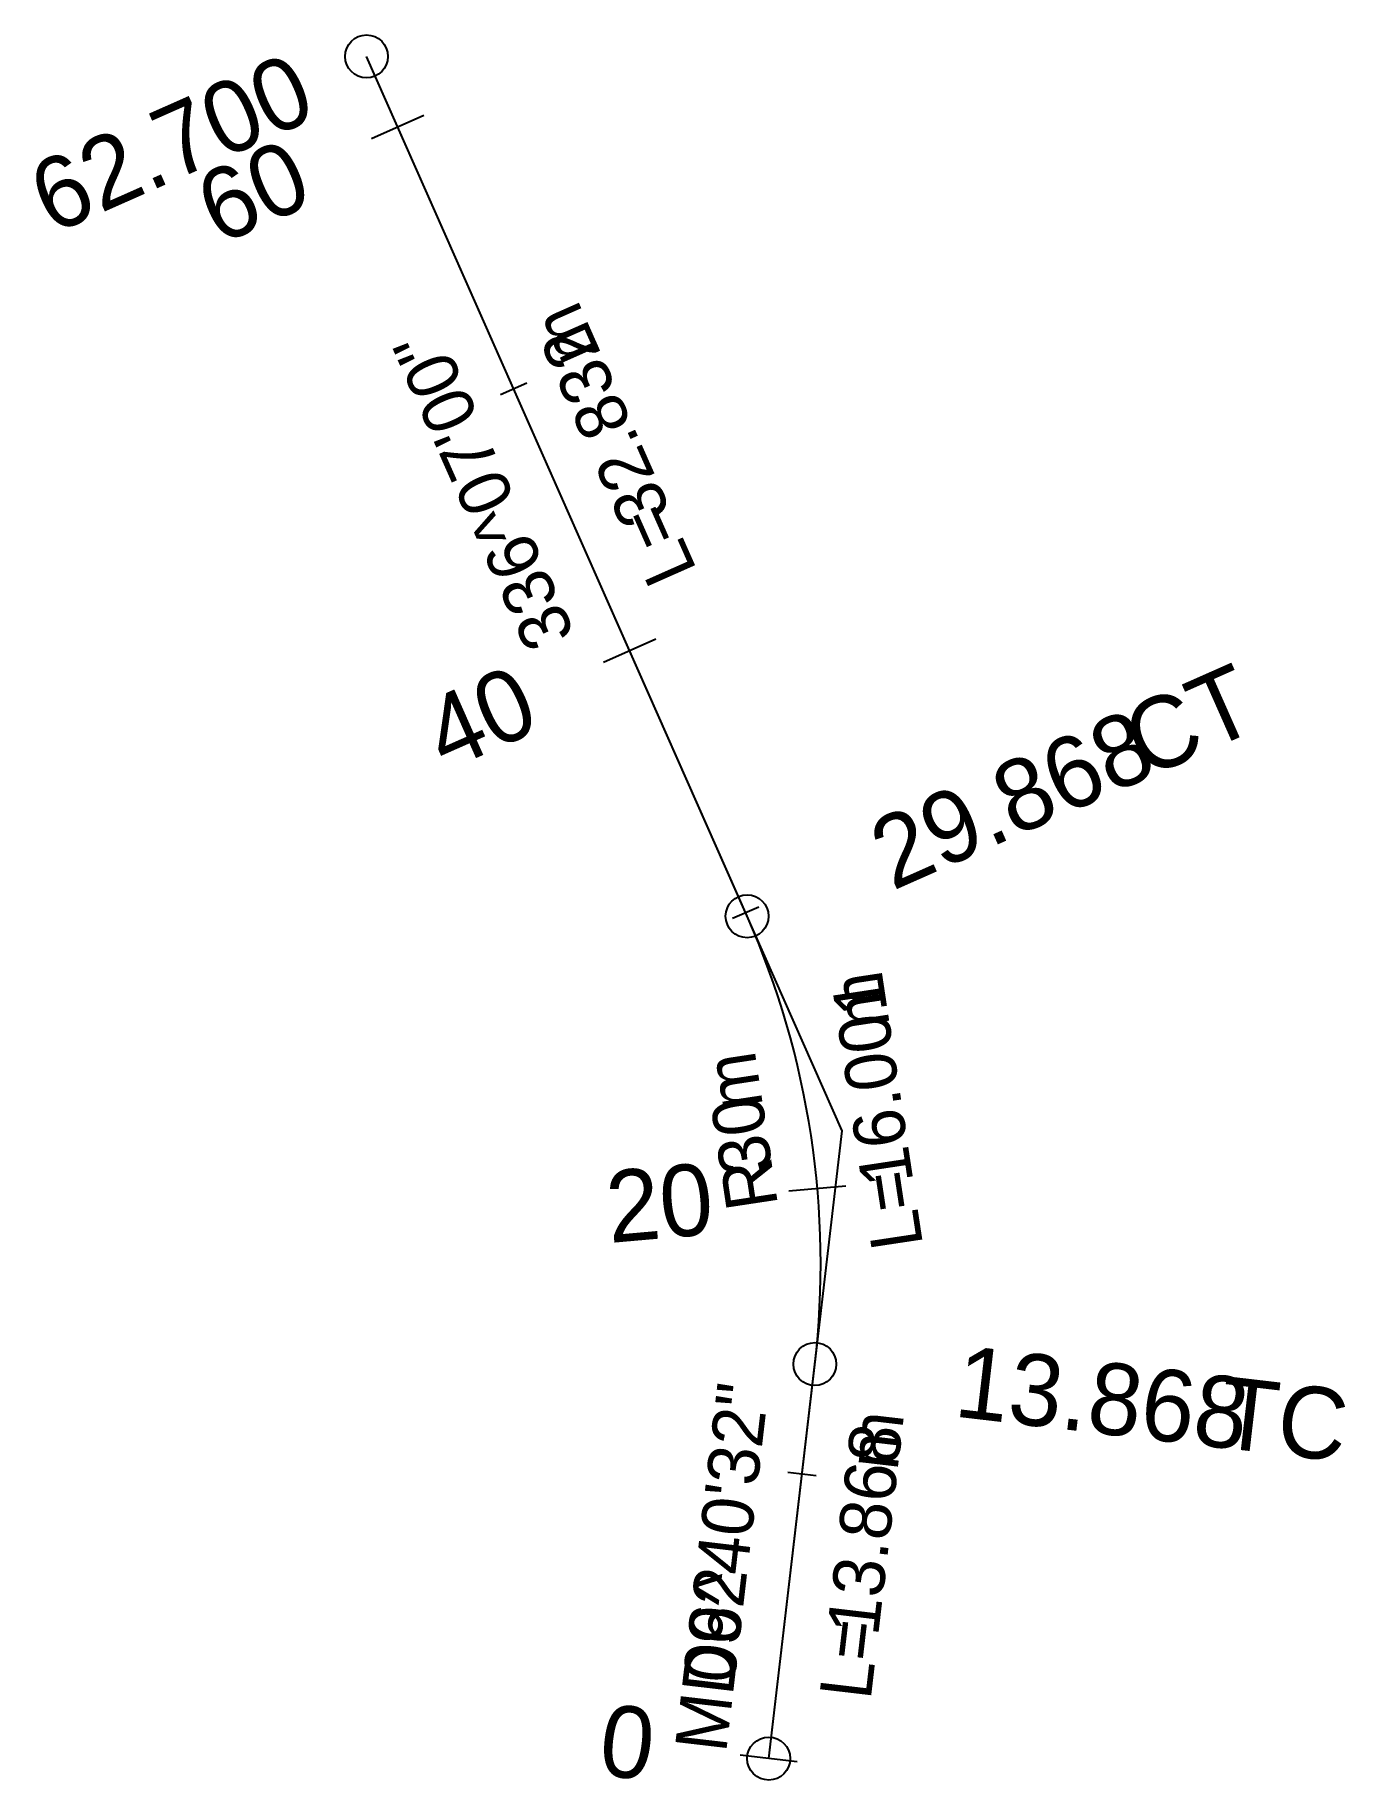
# Model space of a CAD drawing. Extents: x 268636 to 268681.7, y 5769642.1 to 5769703.
import ezdxf

# ---------------------------------------------------------------- set-up
doc = ezdxf.new("R2010")
doc.units = 0
for name, color, linetype in [('COMPONENT_EARTHWORKS_FILL', 7, 'Continuous'), ('COMPONENT_EARTHWORKS_VERGE', 7, 'Continuous'), ('COMPONENT_KERB_SM2', 7, 'Continuous'), ('CORRIDOR_GRAPHICS_TEMPLATE_INTERVAL', 7, 'Continuous'), ('CORRIDOR_TOP_MESH', 7, 'Continuous'), ('Default', 7, 'Continuous'), ('EARTHWORKS_BATTER_LINE', 7, 'Continuous'), ('EARTHWORKS_BATTER_TOE', 7, 'Continuous'), ('KERB_BACK', 7, 'Continuous'), ('KERB_LINE', 7, 'Continuous'), ('KERB_TOP', 7, 'Continuous'), ('SUBSURFACE_KERB', 7, 'Continuous')]:
    doc.layers.add(name, color=color, linetype=linetype)

msp = doc.modelspace()

# ---------------------------------------------------------------- linework, layer by layer
at = {"layer": 'COMPONENT_EARTHWORKS_VERGE'}
for centre in [(268647.538, 5769702.245), (268660.831, 5769672.225), (268663.196, 5769656.591), (268661.584, 5769642.818)]:
    msp.add_circle(centre, 0.75, dxfattribs=at)
at = {"layer": 'COMPONENT_KERB_SM2'}
for p, q in [((268653.137, 5769690.835), (268652.223, 5769690.43)), ((268661.235, 5769672.548), (268660.32, 5769672.143)), ((268663.243, 5769652.692), (268662.25, 5769652.808))]:
    msp.add_line(p, q, dxfattribs=at)
at = {"layer": 'CORRIDOR_GRAPHICS_TEMPLATE_INTERVAL'}
for p, q in [((268660.831, 5769672.225), (268647.538, 5769702.245)), ((268661.584, 5769642.818), (268663.196, 5769656.591))]:
    msp.add_line(p, q, dxfattribs=at)
msp.add_arc((268633.4, 5769660.079), 30, 353.3245, 23.88325, dxfattribs=at)
at = {"layer": 'Default'}
for p, q in [((268664.149, 5769664.731), (268647.538, 5769702.245)), ((268661.584, 5769642.818), (268664.149, 5769664.731))]:
    msp.add_line(p, q, dxfattribs=at)
msp.add_arc((268633.4, 5769660.079), 30, 353.3245, 23.88325, dxfattribs=at)
at = {"layer": 'EARTHWORKS_BATTER_TOE'}
for p, q in [((268649.545, 5769700.181), (268647.717, 5769699.372)), ((268657.643, 5769681.894), (268655.814, 5769681.084)), ((268664.28, 5769662.8), (268662.288, 5769662.624)), ((268662.577, 5769642.701), (268660.591, 5769642.934))]:
    msp.add_line(p, q, dxfattribs=at)

# ---------------------------------------------------------------- texts
at = {"layer": 'COMPONENT_EARTHWORKS_FILL'}
for s, p in [('m', (268661.389, 5769665.598)), ('30', (268661.725, 5769663.379)), ('R', (268661.914, 5769662.129))]:
    msp.add_text(s, height=1.8, rotation=98.60388, dxfattribs=at).set_placement(p)
at = {"layer": 'CORRIDOR_TOP_MESH'}
for s, rotation, p in [('CT', 23.88325, (268674.75, 5769677.021)), ('29.868', 23.88325, (268665.909, 5769673.106)), ('13.868', 353.3245, (268668.017, 5769654.768)), ('TC', 353.3245, (268677.214, 5769653.692))]:
    msp.add_text(s, height=2.5, rotation=rotation, dxfattribs=at).set_placement(p)
at = {"layer": 'EARTHWORKS_BATTER_LINE'}
for s, rotation, p in [('62.700', 23.88325, (268636.546, 5769696.011)), ('60', 23.88325, (268642.377, 5769695.64)), ('40', 23.88325, (268650.301, 5769677.276)), ('20', 5.0365, (268656.028, 5769660.818)), ('0', 353.3245, (268655.581, 5769642.262))]:
    msp.add_text(s, height=2.5, rotation=rotation, dxfattribs=at).set_placement(p)
at = {"layer": 'KERB_BACK'}
for s, p in [('16.001', (268666.642, 5769662.964)), ('m', (268665.817, 5769668.418)), ('L=', (268666.978, 5769660.745))]:
    msp.add_text(s, height=1.8, rotation=98.60388, dxfattribs=at).set_placement(p)
at = {"layer": 'KERB_LINE'}
for s, rotation, p in [('m', 113.88325, (268655.703, 5769691.957)), ('32.832', 113.88325, (268658.184, 5769686.352)), ('L=', 113.88325, (268659.093, 5769684.3)), ('m', 83.3245, (268666.08, 5769652.846)), ('13.868', 83.3245, (268665.403, 5769647.063)), ('L=', 83.3245, (268665.143, 5769644.834))]:
    msp.add_text(s, height=1.8, rotation=rotation, dxfattribs=at).set_placement(p)
at = {"layer": 'KERB_TOP'}
for s, rotation, p in [('336^07\'00"', 113.88325, (268654.838, 5769682.054)), ('06^40\'32"', 83.3245, (268660.376, 5769645.397))]:
    msp.add_text(s, height=1.8, rotation=rotation, dxfattribs=at).set_placement(p)
at = {"layer": 'SUBSURFACE_KERB'}
msp.add_text('MD92', height=1.8, rotation=83.3245, dxfattribs=at).set_placement((268660.094, 5769642.992))

doc.saveas('drawing.dxf')
